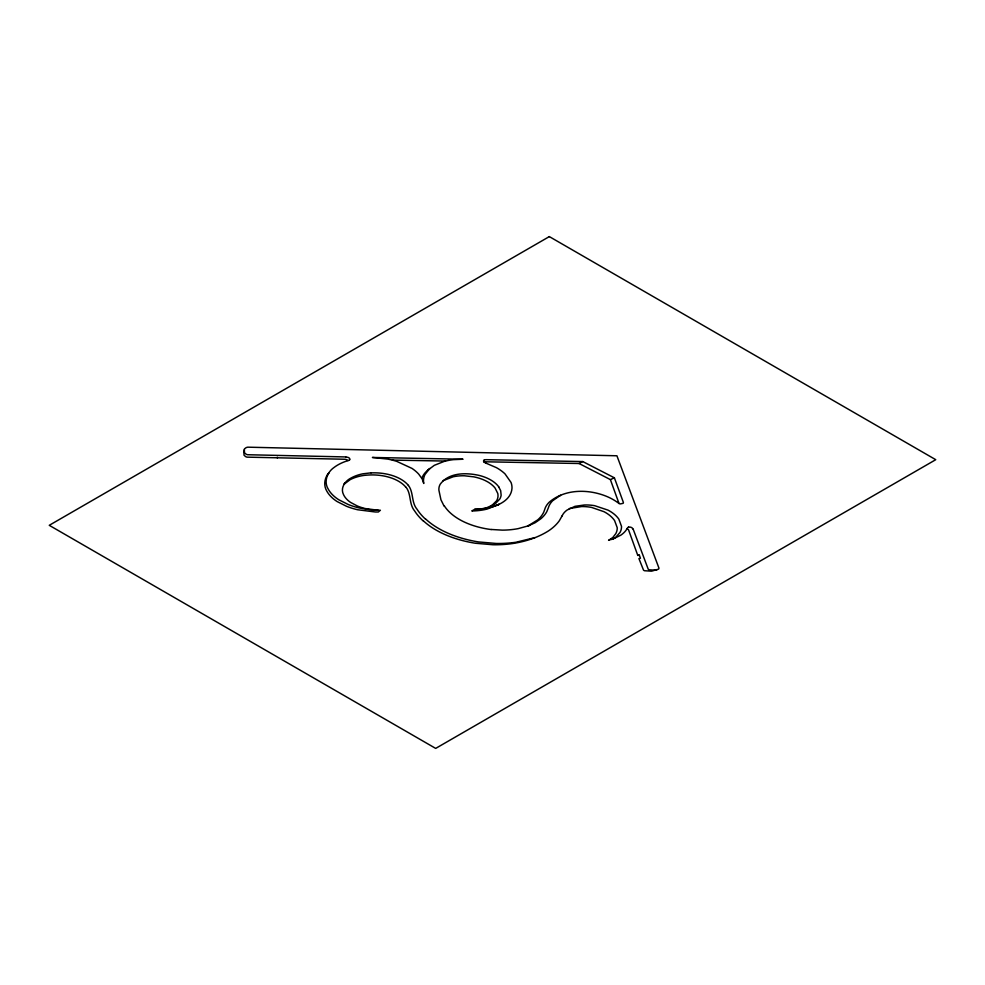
<?xml version="1.0" encoding="UTF-8"?>
<svg xmlns="http://www.w3.org/2000/svg" width="985" height="985" viewBox="0 0 985 985"><rect width="100%" height="100%" fill="white"/><g stroke="black" fill="none" stroke-linecap="round" stroke-linejoin="round"><path stroke-width="1.48" d="M243.911 451.807L244.489 448.877L246.078 447.683A5.701 3.287 0 0 1 247.789 447.178L616.918 455.784L658.94 568.074A4.629 2.672 0 0 1 658.546 569.133L651.922 571.078A3.053 1.761 0 0 1 651.22 571.165L644.461 570.721A6.205 3.583 0 0 1 643.525 570.13L638.92 558.581L640.447 558.236L639.277 555.023L637.763 555.38L628.627 530.078A4.038 2.339 0 0 0 627.186 528.822L627.051 528.76M347.951 460.623A3.878 2.241 0 0 0 347.459 460.13L347.163 459.946A4.383 2.536 0 0 0 344.959 459.256L246.989 457.138A6.624 3.817 0 0 1 245.659 456.621L244.046 455.218L243.898 452.078M562.139 515.82L559.369 520.683A64.259 37.098 0 0 1 548.46 530.915C537.601 537.748 525.054 541.664 512.434 543.56A71.88 41.493 0 0 1 492.943 544.754L475.41 543.252A89.29 51.552 0 0 1 423.23 520.708M371.037 472.837L362.812 473.822A30.929 17.865 0 0 0 358.934 474.77A32.32 18.666 0 0 0 351.029 478.033C345.082 480.889 340.108 488.043 343.519 494.593A34.561 19.959 0 0 0 346.782 499.247A34.106 19.688 0 0 0 350.586 502.412L357.247 505.945A40.816 23.566 0 0 0 365.189 508.543L378.203 510.267M328.744 473.059C324.447 478.008 323.326 485.408 326.811 491.121A48.844 28.196 0 0 0 333.398 498.841A48.4 27.949 0 0 0 337.202 501.599L346.548 506.302A57.709 33.318 0 0 0 357.543 509.737L375.383 511.991L378.351 511.978L380.382 510.267L371.32 509.935L359.34 507.977A58.558 33.81 0 0 1 348.222 504.492L338.766 499.74A49.336 28.479 0 0 1 328.251 489.139C323.511 481.702 327.217 472.086 334.075 467.456A41.875 24.169 0 0 1 344.984 461.62L348.197 460.549A2.943 1.699 0 0 0 349.589 459.7M328.042 474.13L328.51 473.416M327.328 475.201L328.424 473.551M405.943 487.329A37.196 21.473 0 0 0 366.876 475.139L364.228 475.386A31.446 18.149 0 0 0 357.887 476.666A32.382 18.69 0 0 0 350.118 479.683L343.974 484.312L345.021 482.945M429.866 468.429L424.978 474.499A39.917 23.049 0 0 0 423.772 483.487L422.122 478.833L418.662 474.068A53.756 31.04 0 0 0 411.989 468.404L396.746 461.362A59.322 34.241 0 0 0 387.868 459.108L372.404 457.459L463.048 459.232L453.359 459.65A40.299 23.271 0 0 0 444.124 461.436L434.311 465.326L427.441 470.498A36.322 20.968 0 0 0 421.851 478.328M427.441 470.498L429.004 469.168M428.5 469.599L427.761 470.227M491.256 506.081L496.674 500.688A28.479 16.437 0 0 0 497.757 493.423L495.123 488.104A36.617 21.141 0 0 0 487.698 481.874L485.26 480.581A36.679 21.177 0 0 0 473.834 476.851L464.415 475.78A28.7 16.573 0 0 0 453.223 476.765L443.102 480.655M498.693 486.849L500.675 490.678L501.131 495.184A28.688 16.56 0 0 1 499.814 498.989L495.11 503.963L486.935 507.644A28.06 16.203 0 0 1 474.758 509.319L471.79 510.956A39.757 22.95 0 0 0 487.193 509.048L499.112 504.308L497.031 505.391M497.425 505.182L498.545 504.591M483.758 461.768L579.069 463.504L582.775 461.571L614.394 477.823L623.296 502.202A2.832 1.638 0 0 1 623.074 503.335L620.353 503.914A3.731 2.155 0 0 1 619.282 503.618L617.09 502.104A53.288 30.769 0 0 0 605.713 496.021C587.491 488.868 564.393 489.04 549.014 502.387A36.457 21.042 0 0 0 544.717 509.467L543.843 511.904A46.554 26.878 0 0 1 537.748 519.858L527.591 526.162L535.114 522.74L540.888 518.75A46.8 27.026 0 0 0 546.786 511.695L548.337 507.891A36.667 21.165 0 0 1 552.634 500.749L560.022 495.603M569.281 508.543L581.642 506.549A30.289 17.484 0 0 1 591.505 507.398L604.076 511.72A41.308 23.849 0 0 1 614.578 520.56L617.201 527.628A31.828 18.37 0 0 1 616.992 530.312A32.493 18.764 0 0 1 615.736 533.735L612.781 537.514L608.57 540.346L615.526 537.527L620.033 532.442A32.899 18.998 0 0 0 621.289 528.97A32.271 18.629 0 0 0 621.486 526.273L618.851 519.144A41.789 24.133 0 0 0 607.942 510.095L594.62 505.674A29.747 17.176 0 0 0 584.314 504.997L574.994 506.327L567.114 510.021A26.361 15.218 0 0 0 562.152 515.82M560.625 495.32L559.591 495.8M579.069 463.504L610.38 479.596L614.394 477.823M528.773 525.682L529.955 525.202M613.606 538.697L611.414 539.521M528.44 525.818L518.098 528.649A50.752 29.304 0 0 1 502.264 530.127L491.232 529.474M534.917 537.625L515.881 542.267A72.41 41.813 0 0 1 496.218 543.461L478.513 541.935A90.534 52.267 0 0 1 425.754 519.107M612.855 539.103L620.895 535.138A34.315 19.811 0 0 0 627.433 528.046A2.327 1.342 0 0 1 628.553 527.221M637.763 555.38L639.388 555.318M474.758 509.319L476.555 509.282A40.126 23.172 0 0 0 490.308 507.41C499.801 505.096 511.092 499.358 511.978 488.425A42.798 24.711 0 0 0 511.03 482.453L504.997 473.859A54.36 31.385 0 0 0 496.452 467.666L485.531 462.962M392.362 460.094L445.491 461.066M345.858 456.941L247.469 454.725A6.723 3.878 0 0 1 246.127 454.196L244.489 452.78L244.342 449.603M582.775 461.571L486.294 459.687A2.598 1.502 0 0 0 484.103 460.217M408.356 485.359C413.774 492.278 411.176 502.448 417.098 509.331A92.331 53.313 0 0 0 425.532 519.193M406.091 487.292C411.435 494.15 408.837 504.209 414.685 511.018A91.112 52.599 0 0 0 423.021 520.782M444.075 506.093L440.948 499.801L438.953 490.468A28.516 16.462 0 0 1 440.172 484.275C448.864 472.357 466.2 472.48 479.338 475.459A37.467 21.633 0 0 1 498.742 486.836M633.047 528.859L648.216 569.182A6.292 3.632 0 0 0 649.164 569.798L655.985 570.241A2.992 1.724 0 0 0 656.687 570.155M610.38 479.596L619.011 503.483M277.29 457.2L277.339 457.988M485.63 462.827A3.287 1.896 0 0 1 483.943 460.167M345.883 457.114A3.681 2.13 0 0 1 349.773 459.724M491.207 529.548A65.035 37.541 0 0 1 444.432 506.019M628.504 527.098A3.374 1.945 0 0 1 632.69 528.871M371.037 472.898A37.886 21.867 0 0 1 408.406 485.445M549.322 236.597L49.25 525.313L435.678 748.403L935.75 459.687L549.322 236.597"/></g></svg>
